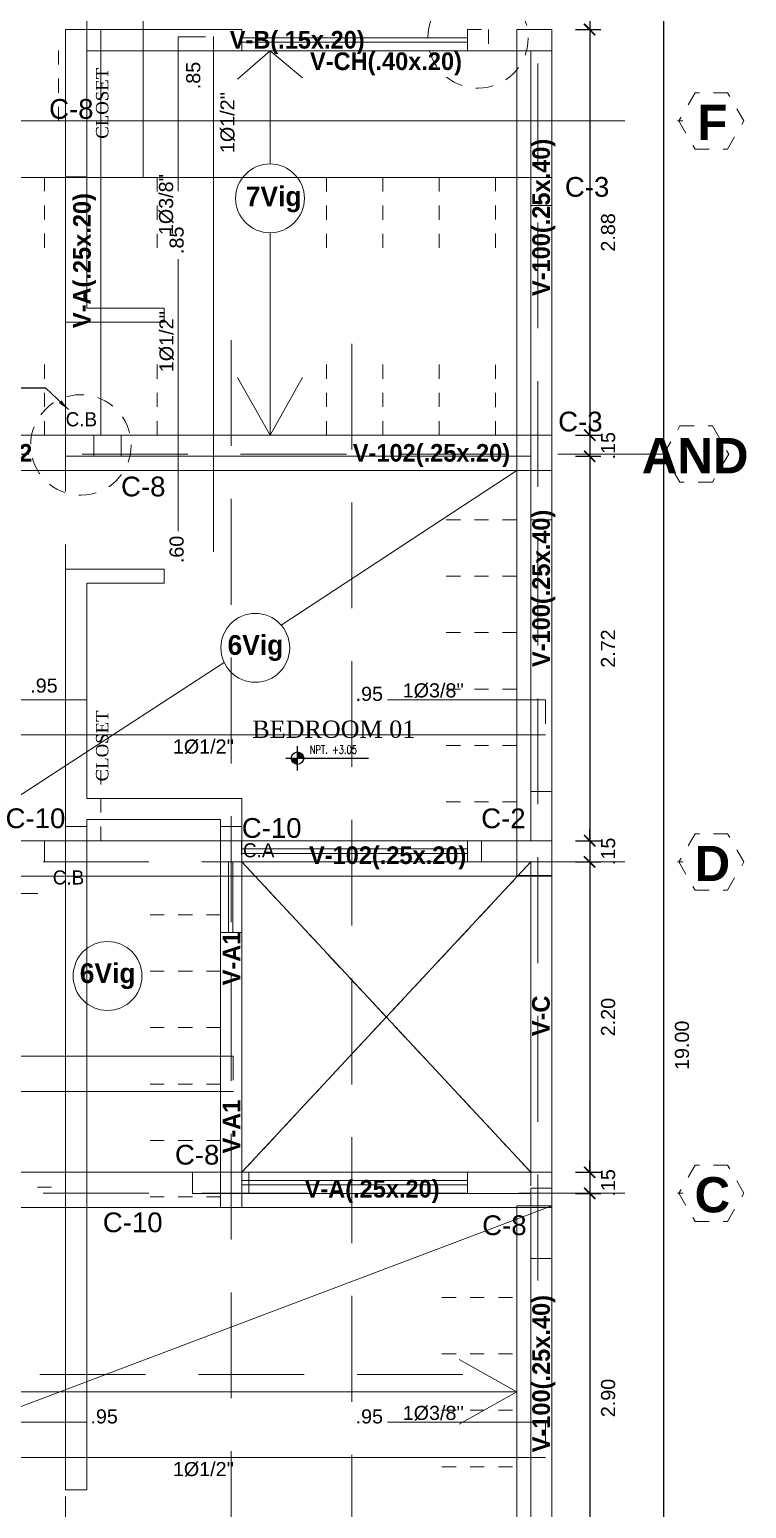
# Model space of a CAD drawing. Header units: millimetres. Extents: x -59 to 123, y 54 to 155.
# Drawn here: x 99.96 to 105.04, y 108.53 to 119.01 of the extents above; entities that cross this region are included whole.
import ezdxf
from ezdxf.enums import TextEntityAlignment as Align

# ---------------------------------------------------------------- set-up
doc = ezdxf.new("R2010")
doc.units = ezdxf.units.MM
for name, pattern in [('ACAD_ISO02W100', [15, 12, -3]), ('CONTINUA', [0]), ('DASHED', [0.75, 0.5, -0.25]), ('DASHED2', [0.375, 0.25, -0.125]), ('HIDDEN2', [0.1875, 0.125, -0.0625]), ('RAYITAS', [0.375, 0.25, -0.125])]:
    doc.linetypes.add(name, pattern=pattern)
doc.layers.get('0').update_dxf_attribs({"lineweight": 9})
doc.layers.get('Defpoints').update_dxf_attribs({"lineweight": 0})
for name, color, linetype in [('A-COT', 8, 'Continuous'), ('A-PROY', 8, 'HIDDEN2'), ('A-TEX 010', 7, 'Continuous'), ('TEXTO', 2, 'Continuous')]:
    doc.layers.add(name, color=color, linetype=linetype)
for name, color, linetype, lineweight in [('A_mobiliario', 252, 'Continuous', 15), ('ACERO', 150, 'CONTINUA', 40), ('COTAS', 8, 'Continuous', 5), ('EJES', 6, 'ACAD_ISO02W100', 5), ('murobajo', 7, 'Continuous', 30), ('PLUMA 1', 1, 'Continuous', 9), ('pluma1', 1, 'Continuous', 9), ('TEXTO VIGAS', 2, 'Continuous', 20), ('VIGAS', 2, 'Continuous', 25), ('viguetas', 254, 'DASHED2', 9)]:
    doc.layers.add(name, color=color, linetype=linetype, lineweight=lineweight)
doc.styles.add('Henry', font='GOTHICB.TTF')
doc.styles.add('LUIS', font='arial.ttf')
doc.styles.add('ROMANS', font='ROMANS.SHX', dxfattribs={"width": 1.35, "height": 0.29})
doc.styles.add('ROMANS 0.75', font='romans.shx', dxfattribs={"width": 0.75})
doc.styles.get("Standard").update_dxf_attribs({"font": 'arial.ttf'})
doc.styles.add('STILUS', font='arial.ttf')
doc.styles.add('style1', font='arial.ttf', dxfattribs={"height": 0.1})
doc.styles.add('style2', font='bgothm.ttf')
doc.dimstyles.new('luis1', dxfattribs={"dimtxt": 0.1, "dimasz": 0.08, "dimexe": 0.08, "dimexo": 0.08, "dimgap": 0.08, "dimtad": 2, "dimzin": 4, "dimdsep": 46, "dimtxsty": 'style1', "dimblk": 'ARCHTICK', "dimcen": 2, "dimdle": 0.08, "dimclrd": 256, "dimclre": 256, "dimclrt": 256, "dimadec": 0, "dimazin": 1, "dimtfac": 1, "dimtix": 1, "dimtmove": 0, "dimatfit": 3, "dimfxl": 1, "dimtolj": 1, "dimarcsym": 0})

# ---------------------------------------------------------------- blocks, each defined once
blk = doc.blocks.new('A$C37766BCA')
blk.add_line((0, 0.181), (1.22, 0.181))
at = {"const_width": 0.0923}
for points in [[(0.128, 0.181, 0.414214), (0.174, 0.135)], [(0.221, 0.181, 0.414214), (0.174, 0.227, 0.414214)]]:
    blk.add_lwpolyline(points, format="xyb", dxfattribs=at)
blk.add_lwpolyline([(0.174, 0), (0.174, 0.361)])
blk.add_circle((0.174, 0.181), 0.0923)
blk = doc.blocks.new('_ArchTick')
at = {"color": 0, "linetype": 'ByBlock', "const_width": 0.15}
blk.add_lwpolyline([(-0.5, -0.5), (0.5, 0.5)], dxfattribs=at)
blk = doc.blocks.new('*D1091')
at = {"layer": 'A-COT', "linetype": 'Continuous', "lineweight": -2, "transparency": 16777216}
for p, q in [((103.933, 116.138), (103.933, 116.218)), ((103.833, 116.138), (104.013, 116.138)), ((103.933, 116.138), (103.933, 115.988)), ((103.833, 115.988), (104.013, 115.988)), ((103.933, 115.988), (103.933, 115.908))]:
    blk.add_line(p, q, dxfattribs=at)
at = {"layer": 'Defpoints', "color": 0, "linetype": 'CONTINUA', "transparency": 16777216}
for p in [(103.516, 116.138), (103.516, 115.988), (103.933, 115.988)]:
    blk.add_point(p, dxfattribs=at)
at = {"layer": 'A-COT', "linetype": 'CONTINUA', "lineweight": -2, "transparency": 16777216, "xscale": 0.08, "yscale": 0.08, "zscale": 0.08}
for p, rotation in [((103.933, 116.138), 270), ((103.933, 115.988), 90)]:
    blk.add_blockref('_ArchTick', p, dxfattribs=dict(at, rotation=rotation))
at = {"layer": 'A-COT', "linetype": 'CONTINUA', "lineweight": 5, "transparency": 16777216, "insert": (104.064, 116.063), "char_height": 0.1, "attachment_point": 5, "rotation": 90, "style": 'style1'}
blk.add_mtext('\\A1;.15', dxfattribs=at)
blk = doc.blocks.new('*D1092')
at = {"layer": 'A-COT', "linetype": 'Continuous', "lineweight": -2, "transparency": 16777216}
for p, q in [((103.833, 110.913), (104.013, 110.913)), ((103.933, 110.913), (103.933, 110.993)), ((103.933, 110.913), (103.933, 110.763)), ((103.833, 110.763), (104.013, 110.763)), ((103.933, 110.763), (103.933, 110.683))]:
    blk.add_line(p, q, dxfattribs=at)
at = {"layer": 'Defpoints', "color": 0, "linetype": 'CONTINUA', "transparency": 16777216}
for p in [(103.666, 110.913), (103.516, 110.763), (103.933, 110.763)]:
    blk.add_point(p, dxfattribs=at)
at = {"layer": 'A-COT', "linetype": 'CONTINUA', "lineweight": -2, "transparency": 16777216, "xscale": 0.08, "yscale": 0.08, "zscale": 0.08}
for p, rotation in [((103.933, 110.913), 270), ((103.933, 110.763), 90)]:
    blk.add_blockref('_ArchTick', p, dxfattribs=dict(at, rotation=rotation))
at = {"layer": 'A-COT', "linetype": 'CONTINUA', "lineweight": 5, "transparency": 16777216, "insert": (104.064, 110.838), "char_height": 0.1, "attachment_point": 5, "rotation": 90, "style": 'style1'}
blk.add_mtext('\\A1;.15', dxfattribs=at)
blk = doc.blocks.new('*D836')
at = {"layer": 'A-COT', "linetype": 'Continuous', "lineweight": -2, "transparency": 16777216}
for p, q in [((104.457, 121.393), (104.457, 102.233)), ((104.357, 121.313), (104.537, 121.313)), ((104.357, 102.313), (104.537, 102.313))]:
    blk.add_line(p, q, dxfattribs=at)
at = {"layer": 'Defpoints', "color": 0, "linetype": 'CONTINUA', "transparency": 16777216}
for p in [(103.665, 121.313), (103.665, 102.313), (104.457, 102.313)]:
    blk.add_point(p, dxfattribs=at)
at = {"layer": 'A-COT', "linetype": 'CONTINUA', "lineweight": -2, "transparency": 16777216, "xscale": 0.08, "yscale": 0.08, "zscale": 0.08}
for p, rotation in [((104.457, 121.313), 90), ((104.457, 102.313), 270)]:
    blk.add_blockref('_ArchTick', p, dxfattribs=dict(at, rotation=rotation))
at = {"layer": 'A-COT', "linetype": 'CONTINUA', "lineweight": 5, "transparency": 16777216, "insert": (104.588, 111.813), "char_height": 0.1, "attachment_point": 5, "rotation": 90, "style": 'style1'}
blk.add_mtext('\\A1;19.00', dxfattribs=at)
blk = doc.blocks.new('*D856')
at = {"layer": 'A-COT', "linetype": 'Continuous', "lineweight": -2, "transparency": 16777216}
for p, q in [((103.933, 121.393), (103.933, 118.933)), ((103.833, 121.313), (104.013, 121.313)), ((103.833, 119.013), (104.013, 119.013))]:
    blk.add_line(p, q, dxfattribs=at)
at = {"layer": 'Defpoints', "color": 0, "linetype": 'CONTINUA', "transparency": 16777216}
for p in [(103.665, 121.313), (103.665, 119.013), (103.933, 119.013)]:
    blk.add_point(p, dxfattribs=at)
at = {"layer": 'A-COT', "linetype": 'CONTINUA', "lineweight": -2, "transparency": 16777216, "xscale": 0.08, "yscale": 0.08, "zscale": 0.08}
for p, rotation in [((103.933, 121.313), 90), ((103.933, 119.013), 270)]:
    blk.add_blockref('_ArchTick', p, dxfattribs=dict(at, rotation=rotation))
at = {"layer": 'A-COT', "linetype": 'CONTINUA', "lineweight": 5, "transparency": 16777216, "insert": (104.064, 120.163), "char_height": 0.1, "attachment_point": 5, "rotation": 90, "style": 'style1'}
blk.add_mtext('\\A1;2.30', dxfattribs=at)
blk = doc.blocks.new('*D857')
at = {"layer": 'A-COT', "linetype": 'Continuous', "lineweight": -2, "transparency": 16777216}
for p, q in [((103.933, 119.093), (103.933, 116.058)), ((103.833, 119.013), (104.013, 119.013)), ((103.833, 116.138), (104.013, 116.138))]:
    blk.add_line(p, q, dxfattribs=at)
at = {"layer": 'Defpoints', "color": 0, "linetype": 'CONTINUA', "transparency": 16777216}
for p in [(103.665, 119.013), (103.515, 116.138), (103.933, 116.138)]:
    blk.add_point(p, dxfattribs=at)
at = {"layer": 'A-COT', "linetype": 'CONTINUA', "lineweight": -2, "transparency": 16777216, "xscale": 0.08, "yscale": 0.08, "zscale": 0.08}
for p, rotation in [((103.933, 119.013), 90), ((103.933, 116.138), 270)]:
    blk.add_blockref('_ArchTick', p, dxfattribs=dict(at, rotation=rotation))
at = {"layer": 'A-COT', "linetype": 'CONTINUA', "lineweight": 5, "transparency": 16777216, "insert": (104.064, 117.575), "char_height": 0.1, "attachment_point": 5, "rotation": 90, "style": 'style1'}
blk.add_mtext('\\A1;2.88', dxfattribs=at)
blk = doc.blocks.new('*D858')
at = {"layer": 'A-COT', "linetype": 'Continuous', "lineweight": -2, "transparency": 16777216}
for p, q in [((103.933, 116.138), (103.933, 116.218)), ((103.833, 116.138), (104.013, 116.138)), ((103.933, 116.138), (103.933, 115.988)), ((103.833, 115.988), (104.013, 115.988)), ((103.933, 115.988), (103.933, 115.908))]:
    blk.add_line(p, q, dxfattribs=at)
at = {"layer": 'Defpoints', "color": 0, "linetype": 'CONTINUA', "transparency": 16777216}
for p in [(103.515, 116.138), (103.515, 115.988), (103.933, 115.988)]:
    blk.add_point(p, dxfattribs=at)
at = {"layer": 'A-COT', "linetype": 'CONTINUA', "lineweight": -2, "transparency": 16777216, "xscale": 0.08, "yscale": 0.08, "zscale": 0.08}
for p, rotation in [((103.933, 116.138), 270), ((103.933, 115.988), 90)]:
    blk.add_blockref('_ArchTick', p, dxfattribs=dict(at, rotation=rotation))
at = {"layer": 'A-COT', "linetype": 'CONTINUA', "lineweight": 5, "transparency": 16777216, "insert": (104.064, 116.063), "char_height": 0.1, "attachment_point": 5, "rotation": 90, "style": 'style1'}
blk.add_mtext('\\A1;.15', dxfattribs=at)
blk = doc.blocks.new('*D859')
at = {"layer": 'A-COT', "linetype": 'Continuous', "lineweight": -2, "transparency": 16777216}
for p, q in [((103.933, 116.068), (103.933, 113.183)), ((103.833, 115.988), (104.013, 115.988)), ((103.833, 113.263), (104.013, 113.263))]:
    blk.add_line(p, q, dxfattribs=at)
at = {"layer": 'Defpoints', "color": 0, "linetype": 'CONTINUA', "transparency": 16777216}
for p in [(103.515, 115.988), (103.515, 113.263), (103.933, 113.263)]:
    blk.add_point(p, dxfattribs=at)
at = {"layer": 'A-COT', "linetype": 'CONTINUA', "lineweight": -2, "transparency": 16777216, "xscale": 0.08, "yscale": 0.08, "zscale": 0.08}
for p, rotation in [((103.933, 115.988), 90), ((103.933, 113.263), 270)]:
    blk.add_blockref('_ArchTick', p, dxfattribs=dict(at, rotation=rotation))
at = {"layer": 'A-COT', "linetype": 'CONTINUA', "lineweight": 5, "transparency": 16777216, "insert": (104.063, 114.625), "char_height": 0.1, "attachment_point": 5, "rotation": 90, "style": 'style1'}
blk.add_mtext('\\A1;2.72', dxfattribs=at)
blk = doc.blocks.new('*D860')
at = {"layer": 'A-COT', "linetype": 'Continuous', "lineweight": -2, "transparency": 16777216}
for p, q in [((103.933, 113.263), (103.933, 113.343)), ((103.833, 113.263), (104.013, 113.263)), ((103.933, 113.263), (103.933, 113.113)), ((103.833, 113.113), (104.013, 113.113)), ((103.933, 113.113), (103.933, 113.033))]:
    blk.add_line(p, q, dxfattribs=at)
at = {"layer": 'Defpoints', "color": 0, "linetype": 'CONTINUA', "transparency": 16777216}
for p in [(103.515, 113.263), (103.665, 113.113), (103.933, 113.113)]:
    blk.add_point(p, dxfattribs=at)
at = {"layer": 'A-COT', "linetype": 'CONTINUA', "lineweight": -2, "transparency": 16777216, "xscale": 0.08, "yscale": 0.08, "zscale": 0.08}
for p, rotation in [((103.933, 113.263), 270), ((103.933, 113.113), 90)]:
    blk.add_blockref('_ArchTick', p, dxfattribs=dict(at, rotation=rotation))
at = {"layer": 'A-COT', "linetype": 'CONTINUA', "lineweight": 5, "transparency": 16777216, "insert": (104.064, 113.188), "char_height": 0.1, "attachment_point": 5, "rotation": 90, "style": 'style1'}
blk.add_mtext('\\A1;.15', dxfattribs=at)
blk = doc.blocks.new('*D861')
at = {"layer": 'A-COT', "linetype": 'Continuous', "lineweight": -2, "transparency": 16777216}
for p, q in [((103.833, 113.113), (104.013, 113.113)), ((103.933, 113.193), (103.933, 110.833)), ((103.833, 110.913), (104.013, 110.913))]:
    blk.add_line(p, q, dxfattribs=at)
at = {"layer": 'Defpoints', "color": 0, "linetype": 'CONTINUA', "transparency": 16777216}
for p in [(103.665, 113.113), (103.665, 110.913), (103.933, 110.913)]:
    blk.add_point(p, dxfattribs=at)
at = {"layer": 'A-COT', "linetype": 'CONTINUA', "lineweight": -2, "transparency": 16777216, "xscale": 0.08, "yscale": 0.08, "zscale": 0.08}
for p, rotation in [((103.933, 113.113), 90), ((103.933, 110.913), 270)]:
    blk.add_blockref('_ArchTick', p, dxfattribs=dict(at, rotation=rotation))
at = {"layer": 'A-COT', "linetype": 'CONTINUA', "lineweight": 5, "transparency": 16777216, "insert": (104.064, 112.013), "char_height": 0.1, "attachment_point": 5, "rotation": 90, "style": 'style1'}
blk.add_mtext('\\A1;2.20', dxfattribs=at)
blk = doc.blocks.new('*D862')
at = {"layer": 'A-COT', "linetype": 'Continuous', "lineweight": -2, "transparency": 16777216}
for p, q in [((103.833, 110.913), (104.013, 110.913)), ((103.933, 110.913), (103.933, 110.993)), ((103.933, 110.913), (103.933, 110.763)), ((103.833, 110.763), (104.013, 110.763)), ((103.933, 110.763), (103.933, 110.683))]:
    blk.add_line(p, q, dxfattribs=at)
at = {"layer": 'Defpoints', "color": 0, "linetype": 'CONTINUA', "transparency": 16777216}
for p in [(103.665, 110.913), (103.515, 110.763), (103.933, 110.763)]:
    blk.add_point(p, dxfattribs=at)
at = {"layer": 'A-COT', "linetype": 'CONTINUA', "lineweight": -2, "transparency": 16777216, "xscale": 0.08, "yscale": 0.08, "zscale": 0.08}
for p, rotation in [((103.933, 110.913), 270), ((103.933, 110.763), 90)]:
    blk.add_blockref('_ArchTick', p, dxfattribs=dict(at, rotation=rotation))
at = {"layer": 'A-COT', "linetype": 'CONTINUA', "lineweight": 5, "transparency": 16777216, "insert": (104.064, 110.838), "char_height": 0.1, "attachment_point": 5, "rotation": 90, "style": 'style1'}
blk.add_mtext('\\A1;.15', dxfattribs=at)
blk = doc.blocks.new('*D863')
at = {"layer": 'A-COT', "linetype": 'Continuous', "lineweight": -2, "transparency": 16777216}
for p, q in [((103.933, 110.843), (103.933, 107.783)), ((103.833, 110.763), (104.013, 110.763)), ((103.833, 107.863), (104.013, 107.863))]:
    blk.add_line(p, q, dxfattribs=at)
at = {"layer": 'Defpoints', "color": 0, "linetype": 'CONTINUA', "transparency": 16777216}
for p in [(103.515, 110.763), (103.515, 107.863), (103.933, 107.863)]:
    blk.add_point(p, dxfattribs=at)
at = {"layer": 'A-COT', "linetype": 'CONTINUA', "lineweight": -2, "transparency": 16777216, "xscale": 0.08, "yscale": 0.08, "zscale": 0.08}
for p, rotation in [((103.933, 110.763), 90), ((103.933, 107.863), 270)]:
    blk.add_blockref('_ArchTick', p, dxfattribs=dict(at, rotation=rotation))
at = {"layer": 'A-COT', "linetype": 'CONTINUA', "lineweight": 5, "transparency": 16777216, "insert": (104.064, 109.313), "char_height": 0.1, "attachment_point": 5, "rotation": 90, "style": 'style1'}
blk.add_mtext('\\A1;2.90', dxfattribs=at)

msp = doc.modelspace()

# ---------------------------------------------------------------- linework, layer by layer
at = {"color": 3, "linetype": 'RAYITAS', "lineweight": 5, "ltscale": 0.2}
for points in [[(103.2157, 119.0128), (103.2157, 118.8628), (103.0657, 118.8628), (103.0657, 119.0128)], [(101.4646, 113.2628), (101.4646, 113.1128), (101.3146, 113.1128), (101.3146, 113.2628)]]:
    msp.add_lwpolyline(points, close=True, dxfattribs=at)
at = {"color": 3, "lineweight": 5, "ltscale": 0.2}
for points in [[(100.2157, 116.1378), (100.4157, 116.1378), (100.4157, 115.9878), (100.2157, 115.9878)], [(100.3658, 113.1128), (100.0659, 113.1128), (100.0659, 113.2628), (100.3658, 113.2628)]]:
    msp.add_lwpolyline(points, close=True, dxfattribs=at)
at = {"layer": 'A-COT', "linetype": 'CONTINUA', "lineweight": 5}
for p, q in [((100.2157, 119.0128), (100.2157, 116.9378)), ((100.2157, 119.0128), (101.4657, 119.0128)), ((100.2157, 119.0128), (100.2157, 116.9378)), ((101.4657, 119.0128), (101.4657, 118.8628)), ((103.0657, 118.8628), (103.0657, 119.0128)), ((103.6657, 113.1128), (103.6657, 119.0128)), ((101.4657, 118.9553), (103.0657, 118.9553)), ((101.4657, 118.9228), (103.0657, 118.9228)), ((100.3657, 118.8628), (100.3657, 117.0378)), ((100.3657, 118.8628), (101.4657, 118.8628)), ((101.4657, 118.8628), (103.0657, 118.8628)), ((103.0657, 118.8628), (103.5157, 118.8628)), ((103.5157, 116.1378), (103.5157, 118.8628)), ((100.9157, 117.0378), (100.3657, 117.0378)), ((100.9157, 116.9378), (100.9157, 117.0378)), ((100.2157, 116.9378), (100.9157, 116.9378)), ((100.2157, 116.1378), (100.2157, 115.9878)), ((100.2157, 116.1378), (103.5157, 116.1378)), ((100.2157, 115.9878), (103.5157, 115.9878)), ((103.5157, 113.2628), (103.5157, 115.9878)), ((100.2157, 115.1878), (100.2157, 108.6628)), ((100.2157, 115.1878), (100.9157, 115.1878)), ((100.9157, 115.1878), (100.9157, 115.0878)), ((100.3657, 115.0878), (100.3657, 113.5628)), ((100.9157, 115.0878), (100.3657, 115.0878)), ((101.4657, 113.5628), (100.3657, 113.5628)), ((101.4657, 113.5628), (100.8157, 113.5628)), ((101.4657, 113.5628), (101.4657, 110.7628)), ((100.3657, 113.4128), (100.3657, 108.6628)), ((100.3657, 113.4128), (101.3157, 113.4128)), ((101.3157, 113.4128), (101.3157, 110.9128)), ((101.4657, 113.2628), (103.0657, 113.2628)), ((103.0657, 113.1128), (103.0657, 113.2628)), ((103.0657, 113.2628), (103.5157, 113.2628)), ((101.4657, 113.1128), (101.3157, 113.1128)), ((101.4657, 113.1128), (101.3157, 113.1128)), ((101.3709, 112.6128), (101.3709, 113.1128)), ((101.4013, 113.1128), (101.4013, 112.6128)), ((101.4657, 113.2053), (103.0657, 113.2053)), ((101.4657, 113.1728), (103.0657, 113.1728)), ((101.4657, 110.9128), (103.5157, 113.1128)), ((101.4657, 113.1128), (103.5157, 110.9128)), ((101.4657, 113.1128), (103.0657, 113.1128)), ((103.0657, 113.1128), (103.6657, 113.1128)), ((103.5157, 113.1128), (103.5157, 110.9128)), ((103.5157, 113.1128), (103.6657, 113.1128)), ((103.6657, 113.1128), (103.6657, 110.9128)), ((101.4657, 112.6128), (101.3157, 112.6128)), ((101.3157, 110.9128), (101.1157, 110.9128)), ((101.1157, 110.9128), (101.1157, 110.7628)), ((101.4657, 110.9128), (103.0657, 110.9128)), ((103.0657, 110.7628), (103.0657, 110.9128)), ((103.0657, 110.9128), (103.6657, 110.9128)), ((103.6657, 103.8128), (103.6657, 110.9128)), ((101.4657, 110.8553), (103.0657, 110.8553)), ((101.4657, 110.8228), (103.0657, 110.8228)), ((101.4657, 110.7628), (101.1157, 110.7628)), ((101.4657, 110.7628), (103.0657, 110.7628)), ((103.0657, 110.7628), (103.5157, 110.7628)), ((103.5157, 107.8628), (103.5157, 110.7628)), ((100.3657, 108.6628), (100.2157, 108.6628))]:
    msp.add_line(p, q, dxfattribs=at)
at = {"layer": 'A-PROY', "lineweight": 5}
for p, q in [((101.4657, 113.1128), (101.3157, 113.1128)), ((101.4657, 113.1128), (101.3157, 113.1128)), ((101.3709, 112.6128), (101.3709, 113.1128)), ((101.4013, 113.1128), (101.4013, 112.6128)), ((101.4657, 110.9128), (103.5157, 113.1128)), ((101.4657, 113.1128), (103.5157, 110.9128)), ((101.4657, 112.6128), (101.3157, 112.6128)), ((101.4657, 110.9128), (103.5157, 110.9128)), ((100.0159, 110.8079), (100.1159, 110.8079))]:
    msp.add_line(p, q, dxfattribs=at)
at = {"layer": 'A_mobiliario', "color": 6, "lineweight": 5}
for points in [[(100.2157, 118.3653), (100.3657, 118.3653), (100.3657, 117.9699), (100.2157, 117.9699)], [(103.6657, 118.3653), (103.5157, 118.3653), (103.5157, 117.7653), (103.6657, 117.7653)], [(103.6657, 118.3653), (103.5157, 118.3653), (103.5157, 117.7653), (103.6657, 117.7653)], [(100.2157, 115.9878), (100.2157, 116.1378), (100.6112, 116.1378), (100.6112, 115.9878)], [(100.6112, 116.1378), (100.6112, 115.9878), (100.2157, 115.9878), (100.2157, 116.1378)], [(103.6657, 116.1378), (103.5157, 116.1378), (103.5157, 115.5378), (103.6657, 115.5378)], [(103.6657, 116.1378), (103.5157, 116.1378), (103.5157, 115.5378), (103.6657, 115.5378)], [(100.3657, 113.3628), (100.2157, 113.3628), (100.2157, 113.1128), (100.3657, 113.1128)], [(101.4657, 113.3628), (101.3157, 113.3628), (101.3157, 113.1128), (101.4657, 113.1128)], [(100.2157, 110.6628), (100.3657, 110.6628), (100.3657, 110.9128), (100.2157, 110.9128)], [(100.2157, 110.6628), (100.3657, 110.6628), (100.3657, 110.9128), (100.2157, 110.9128)], [(101.5157, 110.7628), (101.5157, 110.9128), (101.1157, 110.9128), (101.1157, 110.7628)], [(103.6657, 110.801), (103.5157, 110.801), (103.5157, 110.301), (103.6657, 110.301)]]:
    msp.add_lwpolyline(points, close=True, dxfattribs=at)
at = {"layer": 'A_mobiliario', "color": 5, "lineweight": 5}
for points in [[(103.6657, 118.3653), (103.5157, 118.3653), (103.5157, 117.7653), (103.6657, 117.7653)], [(103.6657, 116.1378), (103.5157, 116.1378), (103.5157, 115.5378), (103.6657, 115.5378)], [(103.6657, 110.801), (103.5157, 110.801), (103.5157, 110.301), (103.6657, 110.301)]]:
    msp.add_lwpolyline(points, close=True, dxfattribs=at)
at = {"layer": 'A_mobiliario', "color": 6, "lineweight": 5}
msp.add_lwpolyline([(103.6657, 113.6128), (103.5157, 113.6128), (103.5157, 113.2628), (103.1657, 113.2628), (103.1657, 113.1128), (103.6657, 113.1128), (103.6657, 113.6128)], dxfattribs=at)
msp.add_lwpolyline([(103.6657, 113.6128), (103.5157, 113.6128), (103.5157, 113.2628), (103.1657, 113.2628), (103.1657, 113.1128), (103.6657, 113.1128), (103.6657, 113.6128)], dxfattribs=at)
at = {"layer": 'A_mobiliario', "color": 5, "lineweight": 5}
msp.add_lwpolyline([(103.6657, 113.6128), (103.5157, 113.6128), (103.5157, 113.2628), (103.1657, 113.2628), (103.1657, 113.1128), (103.6657, 113.1128), (103.6657, 113.6128)], dxfattribs=at)
at = {"layer": 'ACERO', "lineweight": 5}
for p, q in [((101.0147, 117.3847), (101.0147, 115.6847)), ((101.0147, 116.7415), (101.0147, 115.4577)), ((100.3659, 114.2628), (95.2038, 114.2628)), ((103.6202, 114.2628), (102.5003, 114.2628)), ((103.6202, 114.0928), (103.6202, 114.2628)), ((103.6202, 114.0128), (95.2074, 114.0128)), ((101.4056, 111.7351), (95.1994, 111.7351)), ((101.4056, 111.7351), (101.4056, 111.5651)), ((101.4066, 111.4851), (95.1994, 111.4851)), ((100.3659, 109.1411), (95.2038, 109.1411)), ((103.6202, 109.1411), (102.5003, 109.1411)), ((103.6202, 108.9711), (103.6202, 109.1411)), ((103.6202, 108.8911), (95.2074, 108.8911))]:
    msp.add_line(p, q, dxfattribs=at)
for points in [[(101.0147, 117.8682), (101.0147, 118.9619), (101.2074, 118.9619)], [(101.2659, 118.9628), (101.2659, 115.3099)]]:
    msp.add_lwpolyline(points, dxfattribs=at)
at = {"layer": 'COTAS', "linetype": 'RAYITAS', "lineweight": 5, "ltscale": 0.5}
for centre in [(103.141, 118.9538), (100.3246, 116.0682)]:
    msp.add_circle(centre, 0.3563, dxfattribs=at)
at = {"layer": 'EJES', "linetype": 'DASHED', "lineweight": 5, "ltscale": 1.5}
for p, q in [((100.2154, 122.114), (100.2154, 100.9551)), ((103.5654, 110.1462), (103.5654, 122.114)), ((94.4315, 118.3653), (104.5942, 118.3653)), ((101.3904, 116.8112), (101.3904, 101.5365)), ((102.2464, 116.7862), (102.2464, 101.5115)), ((104.4576, 116.0035), (94.8105, 116.0035)), ((94.4315, 113.1128), (104.5942, 113.1128)), ((100.0205, 112.8881), (95.306, 112.8881)), ((94.4315, 110.7647), (104.5942, 110.7647)), ((98.908, 109.4799), (103.3719, 109.4799))]:
    msp.add_line(p, q, dxfattribs=at)
at = {"layer": 'EJES', "lineweight": 5, "ltscale": 0.003}
for points in [[(104.9112, 118.1657), (105.0265, 118.3653), (104.9112, 118.565), (104.6807, 118.565), (104.5654, 118.3653), (104.6807, 118.1657)], [(104.5729, 115.8039), (104.4576, 116.0035), (104.5729, 116.2031), (104.8034, 116.2031), (104.9187, 116.0035), (104.8034, 115.8039)], [(104.9112, 112.9131), (105.0265, 113.1128), (104.9112, 113.3124), (104.6807, 113.3124), (104.5654, 113.1128), (104.6807, 112.9131)], [(104.9112, 110.5651), (105.0265, 110.7647), (104.9112, 110.9644), (104.6807, 110.9644), (104.5654, 110.7647), (104.6807, 110.5651)]]:
    msp.add_lwpolyline(points, close=True, dxfattribs=at)
at = {"layer": 'murobajo', "lineweight": 5}
for p, q in [((101.4657, 118.8628), (103.0657, 118.8628)), ((101.4657, 113.2628), (103.0657, 113.2628)), ((101.4657, 113.1128), (103.0657, 113.1128)), ((103.5157, 113.1128), (103.5157, 110.9128)), ((103.6657, 113.1128), (103.6657, 110.9128)), ((102.4607, 110.7628), (103.5157, 110.7628)), ((102.4607, 110.6628), (103.5157, 110.6628))]:
    msp.add_line(p, q, dxfattribs=at)
at = {"layer": 'PLUMA 1', "lineweight": 5}
for points in [[(101.6659, 118.8628), (101.4363, 118.6608)], [(101.6659, 118.0604), (101.6659, 118.8628)], [(101.6659, 118.8628), (101.8955, 118.6698)], [(101.6659, 116.1379), (101.6659, 117.5727)], [(101.6659, 116.1379), (101.4363, 116.5462)], [(101.6659, 116.1379), (101.8955, 116.5462)], [(103.4157, 109.3569), (103.0075, 109.5865)], [(98.7476, 109.3569), (103.4157, 109.3569)], [(103.4157, 109.3569), (103.0075, 109.1273)]]:
    msp.add_lwpolyline(points, dxfattribs=at)
for centre in [(101.6659, 117.8165), (101.5616, 114.6305), (100.5135, 112.3044)]:
    msp.add_circle(centre, 0.2439, dxfattribs=at)
at = {"layer": 'pluma1', "lineweight": 5}
msp.add_line((95.1657, 107.4628), (103.6657, 110.676), dxfattribs=at)
for points in [[(101.7449, 114.7913), (103.4157, 115.8878)], [(95.4157, 110.676), (101.3411, 114.5263)]]:
    msp.add_lwpolyline(points, dxfattribs=at)
at = {"layer": 'VIGAS', "linetype": 'CONTINUA', "lineweight": 5}
for points in [[(100.3657, 117.9653), (100.7657, 117.9653), (100.7657, 121.3128), (100.3657, 121.3128)], [(100.4659, 116.1378), (100.2157, 116.1378), (100.2157, 119.0128), (100.4659, 119.0128)], [(103.4157, 113.0163), (103.6657, 113.0163), (103.6657, 119.0128), (103.4157, 119.0128)], [(95.3157, 118.3653), (103.6657, 118.3653), (103.6657, 117.9653), (95.3157, 117.9653)], [(95.4157, 116.1383), (103.6657, 116.1378), (103.6657, 115.8878), (95.4157, 115.8883)], [(99.1657, 113.2628), (103.6657, 113.2628), (103.6657, 113.0128), (99.1657, 113.0128)], [(101.3157, 110.6628), (101.4657, 110.6628), (101.4657, 113.2628), (101.3157, 113.2628)], [(101.3157, 110.6628), (95.1657, 110.6628), (95.1657, 110.9128), (101.3157, 110.9128)], [(101.3157, 110.9128), (103.6657, 110.9128), (103.6657, 110.6628), (101.3157, 110.6628)], [(103.4157, 110.676), (103.6657, 110.676), (103.6657, 107.2128), (103.4157, 107.2128)]]:
    msp.add_lwpolyline(points, close=True, dxfattribs=at)
for points in [[(100.3657, 118.8628), (103.6657, 118.8628)], [(103.5157, 110.8163), (103.5157, 113.0163)], [(103.6657, 110.8198), (103.6657, 113.0198)]]:
    msp.add_lwpolyline(points, dxfattribs=at)
at = {"layer": 'viguetas', "lineweight": 5, "ltscale": 0.02}
for points in [[(100.1657, 118.3653), (100.1657, 118.8653)], [(101.2659, 118.1128), (101.2659, 118.6128)], [(101.6659, 118.1128), (101.6659, 118.6128)], [(100.0659, 117.4664), (100.0659, 117.9664)], [(100.8659, 117.4653), (100.8659, 117.9653)], [(102.0659, 117.4653), (102.0659, 117.9653)], [(102.4659, 117.4653), (102.4659, 117.9653)], [(102.8659, 117.4653), (102.8659, 117.9653)], [(103.2659, 117.4664), (103.2659, 117.9664)], [(100.0659, 116.6382), (100.0659, 116.1382)], [(100.8659, 116.6379), (100.8659, 116.1379)], [(101.2659, 116.6379), (101.2659, 116.1379)], [(101.2659, 116.6379), (101.2659, 116.1379)], [(101.6659, 116.6379), (101.6659, 116.1379)], [(101.6659, 116.6379), (101.6659, 116.1379)], [(102.0659, 116.6379), (102.0659, 116.1379)], [(102.4659, 116.6379), (102.4659, 116.1379)], [(102.8659, 116.6379), (102.8659, 116.1379)], [(103.2659, 116.6369), (103.2659, 116.1369)], [(103.4157, 115.5381), (102.9157, 115.5381)], [(103.4157, 115.1381), (102.9157, 115.1381)], [(103.4157, 114.7381), (102.9157, 114.7381)], [(103.4157, 114.3381), (102.9157, 114.3381)], [(103.4157, 113.9381), (102.9157, 113.9381)], [(100.4658, 113.7628), (100.4658, 113.2628)], [(103.4157, 113.5381), (102.9157, 113.5381)], [(101.3157, 112.7381), (100.8157, 112.7381)], [(101.3157, 112.3381), (100.8157, 112.3381)], [(101.3157, 111.9381), (100.8157, 111.9381)], [(101.3157, 111.5381), (100.8157, 111.5381)], [(101.3157, 111.1381), (100.8157, 111.1381)], [(101.3157, 110.7381), (100.8157, 110.7381)], [(103.3853, 110.026), (102.8853, 110.026)], [(103.3853, 109.626), (102.8853, 109.626)], [(103.3853, 109.226), (102.8853, 109.226)], [(103.3853, 108.826), (102.8853, 108.826)]]:
    msp.add_lwpolyline(points, dxfattribs=at)

# ---------------------------------------------------------------- block references
at = {"layer": 'A-COT', "linetype": 'CONTINUA', "lineweight": 5, "xscale": 0.4800000000000012, "yscale": 0.4800000000000012, "zscale": 0.4800000000000012}
msp.add_blockref('A$C37766BCA', (101.7778, 113.7612), dxfattribs=at)

# ---------------------------------------------------------------- texts
at = {"layer": 'A-COT', "linetype": 'CONTINUA', "lineweight": 5, "style": 'ROMANS 0.75', "width": 0.75}
msp.add_text('NPT. +3.05', height=0.0576, dxfattribs=at).set_placement((101.9479, 113.8799))
at = {"layer": 'A-COT', "linetype": 'CONTINUA', "lineweight": 5, "char_height": 0.088128, "attachment_point": 2, "rotation": 90, "style": 'ROMANS'}
for insert in [(100.4314, 118.4903), (100.4314, 113.9355)]:
    msp.add_mtext('{\\fTimes New Roman|b0|i0|c0|p18;CLOSET}', dxfattribs=dict(at, insert=insert))
at = {"layer": 'A-COT', "linetype": 'CONTINUA', "lineweight": 5, "insert": (102.1184, 114.1147), "char_height": 0.1224, "attachment_point": 2, "style": 'ROMANS'}
msp.add_mtext('{\\fTimes New Roman|b0|i0|c0|p18;BEDROOM 01}', dxfattribs=at)
at = {"layer": 'A-TEX 010', "lineweight": 5, "insert": (100.4314, 118.4903), "char_height": 0.088128, "attachment_point": 2, "rotation": 90, "style": 'ROMANS'}
msp.add_mtext('{\\fTimes New Roman|b0|i0|c0|p18;CLOSET}', dxfattribs=at)
at = {"layer": 'COTAS', "color": 3, "linetype": 'RAYITAS', "lineweight": 5, "ltscale": 0.2, "style": 'style2'}
for s, p in [('C.B', (100.2167, 116.3003)), ('C.A', (101.4744, 113.2454)), ('C.B', (100.1251, 113.0528))]:
    msp.add_text(s, height=0.1, dxfattribs=at).set_placement(p, align=Align.TOP_LEFT)
at = {"layer": 'EJES', "lineweight": 5, "char_height": 0.25, "width": 0.015384, "attachment_point": 2, "style": 'STILUS'}
for s, insert in [('{\\fArial|b1|i0|c0|p34;F}', (104.803, 118.4794)), ('{\\fArial|b1|i0|c0|p34;AND}', (104.6811, 116.1176)), ('{\\fArial|b1|i0|c0|p34;D}', (104.803, 113.2268)), ('{\\fArial|b1|i0|c0|p34;C}', (104.803, 110.8788))]:
    msp.add_mtext(s, dxfattribs=dict(at, insert=insert))
at = {"layer": 'TEXTO', "lineweight": 5, "style": 'LUIS'}
for s, p in [('.85', (101.0713, 118.5901)), ("1%%C1/2''", (101.314, 118.1374)), ("1%%C3/8''", (100.8785, 117.5559)), ('.85', (100.9535, 117.4222)), ("1%%C1/2''", (100.8814, 116.5843)), ('.60', (100.9535, 115.2307))]:
    msp.add_text(s, height=0.1, rotation=90, dxfattribs=at).set_placement(p, align=Align.TOP_LEFT)
for s, p in [('C-8', (100.0992, 118.3804)), ('C-3', (103.7571, 117.8278)), ('C-3', (103.7095, 116.1644)), ('C-8', (100.6094, 115.7039)), ('C-10', (99.7907, 113.3523)), ('C-10', (101.4657, 113.2835)), ('C-2', (103.1636, 113.3518)), ('C-8', (100.9917, 110.9674)), ('C-10', (100.4802, 110.4882)), ('C-8', (103.171, 110.4675))]:
    msp.add_text(s, height=0.14, dxfattribs=at).set_placement(p)
for s, p in [('.95', (99.9658, 114.4129)), ("1%%C3/8''", (102.6074, 114.3789)), ('.95', (102.2731, 114.3543)), ("1%%C1/2''", (100.9772, 113.9808)), ('.95', (100.3926, 109.2325)), ('.95', (102.2731, 109.2325)), ("1%%C3/8''", (102.6074, 109.2572)), ("1%%C1/2''", (100.9772, 108.8591))]:
    msp.add_text(s, height=0.1, dxfattribs=at).set_placement(p, align=Align.TOP_LEFT)
at = {"layer": 'TEXTO VIGAS', "linetype": 'Continuous', "lineweight": 5, "style": 'Henry'}
for s, p in [('V-B(.15x.20)', (101.3803, 118.8779)), ('V-CH(.40x.20)', (101.9496, 118.7258)), ('V-102', (99.5338, 115.95)), ('V-102(.25x.20)', (102.2533, 115.95)), ('V-102(.25x.20)', (101.9428, 113.0981)), ('V-A(.25x.20)', (101.9115, 110.7337))]:
    msp.add_text(s, height=0.125, dxfattribs=at).set_placement(p)
for s, p in [('V-100(.25x.40)', (103.6513, 117.1239)), ('V-A(.25x.20)', (100.3947, 116.8967)), ('V-100(.25x.40)', (103.6513, 114.4943)), ('V-A1', (101.4556, 112.2382)), ('V-C', (103.6495, 111.8779)), ('V-A1', (101.4556, 111.0465)), ('V-100(.25x.40)', (103.6513, 108.9281))]:
    msp.add_text(s, height=0.125, rotation=90, dxfattribs=at).set_placement(p)
at = {"layer": 'TEXTO VIGAS', "lineweight": 5, "char_height": 0.14, "width": 2.366461, "attachment_point": 7}
for s, insert in [('{\\fCentury Gothic|b1|i0|c0|p34;7Vig}', (101.494, 117.7172)), ('{\\fCentury Gothic|b1|i0|c0|p34;6Vig}', (101.3648, 114.5374)), ('{\\fCentury Gothic|b1|i0|c0|p34;6Vig}', (100.3168, 112.2113))]:
    msp.add_mtext(s, dxfattribs=dict(at, insert=insert))

# ---------------------------------------------------------------- dimensions: what is measured, and where the dimension line sits
at = {"layer": 'A-COT', "linetype": 'CONTINUA', "lineweight": 5}
for base, p1, p2, override, picture, middle in [((104.4573, 102.3128), (103.6654, 121.3128), (103.6654, 102.3128), {"dimfxl": 0.1, "dimfxlon": 1, "dimarcsym": 2}, '*D836', (104.5884, 111.8128)), ((103.9331, 119.0128), (103.6654, 121.3128), (103.6654, 119.0128), {"dimtmove": 1, "dimfxl": 0.1, "dimfxlon": 1, "dimarcsym": 2}, '*D856', (104.0642, 120.1628)), ((103.9330702, 116.1377695), (103.6654392, 119.0127696), (103.5154392, 116.1377695), {"dimtmove": 1, "dimfxl": 0.1, "dimfxlon": 1, "dimarcsym": 2}, '*D857', (104.0641275, 117.5752695)), ((103.9331, 115.9878), (103.5154, 116.1378), (103.5154, 115.9878), {"dimtmove": 1, "dimfxl": 0.1, "dimfxlon": 1, "dimarcsym": 2}, '*D858', (104.0641, 116.0628)), ((103.9334, 115.9878), (103.5157, 116.1378), (103.5157, 115.9878), {"dimtmove": 1, "dimfxl": 0.1, "dimfxlon": 1, "dimarcsym": 2}, '*D1091', (104.0644, 116.0628)), ((103.9330702, 113.2627696), (103.5154392, 115.9877695), (103.5154392, 113.2627696), {"dimtmove": 1, "dimfxl": 0.1, "dimfxlon": 1, "dimarcsym": 2}, '*D859', (104.0632748, 114.6252696)), ((103.9331, 113.1128), (103.5154, 113.2628), (103.6654, 113.1128), {"dimtmove": 1, "dimfxl": 0.1, "dimfxlon": 1, "dimarcsym": 2}, '*D860', (104.0641, 113.1878)), ((103.9331, 110.9128), (103.6654, 113.1128), (103.6654, 110.9128), {"dimtmove": 1, "dimfxl": 0.1, "dimfxlon": 1, "dimarcsym": 2}, '*D861', (104.0641, 112.0128)), ((103.9331, 110.7628), (103.6654, 110.9128), (103.5154, 110.7628), {"dimtmove": 1, "dimfxl": 0.1, "dimfxlon": 1, "dimarcsym": 2}, '*D862', (104.0641, 110.8378)), ((103.9334, 110.7628), (103.6657, 110.9128), (103.5157, 110.7628), {"dimtmove": 1, "dimfxl": 0.1, "dimfxlon": 1, "dimarcsym": 2}, '*D1092', (104.0644, 110.8378)), ((103.9331, 107.8628), (103.5154, 110.7628), (103.5154, 107.8628), {"dimtmove": 1, "dimfxl": 0.1, "dimfxlon": 1, "dimarcsym": 2}, '*D863', (104.0641, 109.3128))]:
    dim = msp.add_linear_dim(base=base, p1=p1, p2=p2, angle=90, dimstyle='luis1', override=override, dxfattribs=at)
    dim.commit()
    dim.dimension.update_dxf_attribs({"geometry": picture, "text_midpoint": middle})

# ---------------------------------------------------------------- leaders
at = {"layer": 'COTAS', "lineweight": 5}
msp.add_leader([(100.236, 116.3196), (100.0766, 116.471), (99.4579, 116.471)], dimstyle='luis1', dxfattribs=at)

doc.saveas('drawing.dxf')
